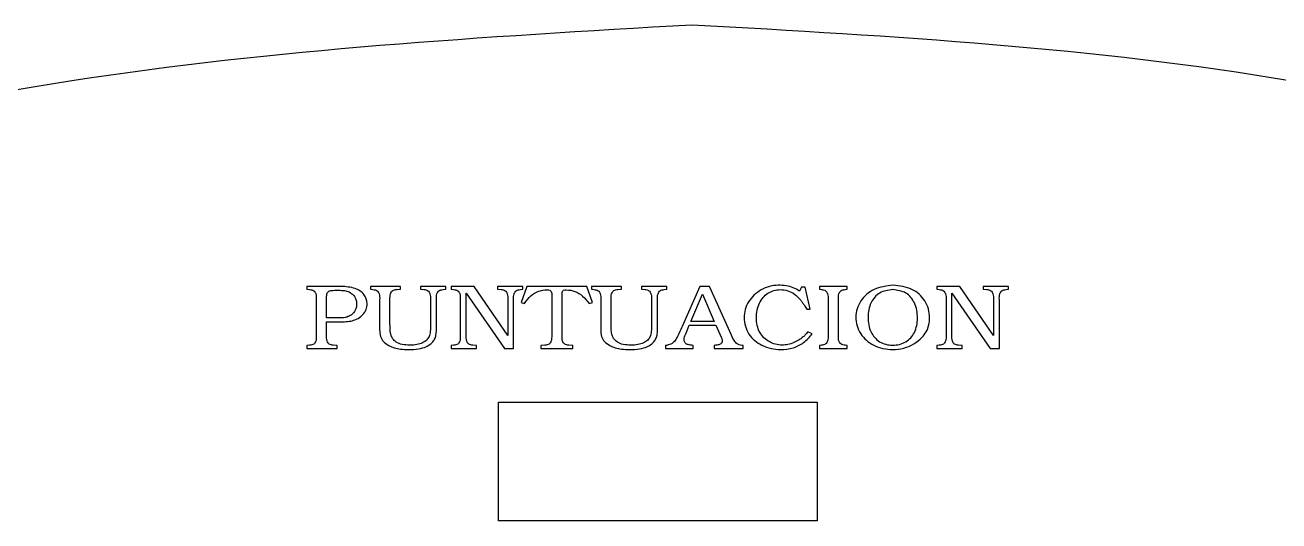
# Model space of a CAD drawing. Extents: x 2 to 748, y 2 to 398.
# Drawn here: x 276.9 to 471.3, y 320.7 to 397.6 of the extents above; entities that cross this region are included whole.
import ezdxf

# ---------------------------------------------------------------- set-up
doc = ezdxf.new("R2010")
doc.units = 0
doc.layers.add('Capa_1', color=7, linetype='CONTINUOUS')

msp = doc.modelspace()

# ---------------------------------------------------------------- linework, layer by layer
at = {"layer": 'Capa_1', "color": 7}
for p, q in [((380.279176, 397.627648), (380.279176, 397.627648)), ((325.931309, 357.061018), (320.611561, 357.061018)), ((320.611561, 357.061018), (320.611561, 356.623573)), ((320.611561, 356.623573), (321.012145, 356.58124)), ((335.114925, 357.061018), (330.436111, 357.061018)), ((330.436111, 357.061018), (330.436111, 356.623573)), ((330.436111, 356.623573), (330.836694, 356.58124)), ((334.522062, 356.58124), (335.114925, 356.623573)), ((335.114925, 356.623573), (335.114925, 357.061018)), ((342.117124, 357.061018), (338.191406, 357.061018)), ((338.191406, 357.061018), (338.191406, 356.623573)), ((338.191406, 356.623573), (338.720176, 356.58124)), ((341.71654, 356.58124), (342.117124, 356.623573)), ((342.117124, 356.623573), (342.117124, 357.061018)), ((346.512261, 357.061018), (342.939057, 357.061018)), ((342.939057, 357.061018), (342.939057, 356.623573)), ((342.939057, 356.623573), (343.33964, 356.58124)), ((345.294487, 356.002684), (351.239145, 347.451351)), ((345.294487, 349.483351), (345.294487, 356.002684)), ((345.294487, 356.002684), (345.294487, 356.002684)), ((351.735869, 349.455129), (346.512261, 357.061018)), ((354.0913, 357.061018), (350.133535, 357.061018)), ((350.133535, 357.061018), (350.133535, 356.623573)), ((350.133535, 356.623573), (350.694352, 356.58124)), ((353.690716, 356.58124), (354.0913, 356.623573)), ((354.703936, 357.061018), (353.790606, 354.577462)), ((354.0913, 356.623573), (354.0913, 357.061018)), ((363.997471, 357.061018), (354.703936, 357.061018)), ((358.549537, 355.960351), (358.549537, 349.483351)), ((360.151871, 349.483351), (360.151871, 355.903907)), ((364.894778, 354.577462), (363.997471, 357.061018)), ((363.997471, 357.061018), (363.997471, 357.061018)), ((369.383588, 357.061018), (364.704774, 357.061018)), ((364.704774, 357.061018), (364.704774, 356.623573)), ((364.704774, 356.623573), (365.105357, 356.58124)), ((368.790725, 356.58124), (369.383588, 356.623573)), ((369.383588, 356.623573), (369.383588, 357.061018)), ((376.385787, 357.061018), (372.460069, 357.061018)), ((372.460069, 357.061018), (372.460069, 356.623573)), ((372.460069, 356.623573), (372.988839, 356.58124)), ((375.985203, 356.58124), (376.385787, 356.623573)), ((376.385787, 356.623573), (376.385787, 357.061018)), ((381.534021, 357.061018), (378.778007, 350.838018)), ((380.123967, 351.62824), (381.902558, 355.861573)), ((383.024191, 357.061018), (381.534021, 357.061018)), ((381.902558, 355.861573), (383.729218, 351.62824)), ((386.421139, 349.497462), (383.024191, 357.061018)), ((383.024191, 357.061018), (383.024191, 357.061018)), ((397.295986, 356.934018), (396.959495, 356.341351)), ((397.824756, 356.934018), (397.295986, 356.934018)), ((398.593876, 353.53324), (397.824756, 356.934018)), ((397.824756, 356.934018), (397.824756, 356.934018)), ((404.366027, 357.061018), (400.039726, 357.061018)), ((400.039726, 357.061018), (400.039726, 356.623573)), ((400.039726, 356.623573), (400.360192, 356.58124)), ((404.04556, 356.58124), (404.366027, 356.623573)), ((404.366027, 356.623573), (404.366027, 357.061018)), ((411.429819, 356.567129), (411.429819, 356.567129)), ((411.461866, 357.244462), (411.461866, 357.244462)), ((421.809449, 357.061018), (418.236244, 357.061018)), ((418.236244, 357.061018), (418.236244, 356.623573)), ((418.236244, 356.623573), (418.636828, 356.58124)), ((420.591675, 356.002684), (426.536333, 347.451351)), ((420.591675, 349.483351), (420.591675, 356.002684)), ((420.591675, 356.002684), (420.591675, 356.002684)), ((427.033057, 349.455129), (421.809449, 357.061018)), ((429.388487, 357.061018), (425.430723, 357.061018)), ((425.430723, 357.061018), (425.430723, 356.623573)), ((425.430723, 356.623573), (425.99154, 356.58124)), ((428.987904, 356.58124), (429.388487, 356.623573)), ((429.388487, 356.623573), (429.388487, 357.061018)), ((322.053662, 355.029018), (322.053662, 349.483351)), ((323.655996, 352.164462), (323.655996, 355.56524)), ((331.878211, 355.029018), (331.878211, 350.301796)), ((333.480545, 351.261351), (333.480545, 355.029018)), ((339.761693, 355.029018), (339.761693, 351.289573)), ((340.675023, 350.330018), (340.675023, 355.029018)), ((340.675023, 355.029018), (340.675023, 355.029018)), ((344.381157, 355.029018), (344.381157, 349.483351)), ((351.735869, 355.029018), (351.735869, 349.455129)), ((352.649199, 347.451351), (352.649199, 355.029018)), ((353.790606, 354.577462), (354.319376, 354.408129)), ((364.333962, 354.408129), (364.894778, 354.577462)), ((366.146874, 355.029018), (366.146874, 350.301796)), ((367.749208, 351.261351), (367.749208, 355.029018)), ((374.030356, 355.029018), (374.030356, 351.289573)), ((374.943686, 350.330018), (374.943686, 355.029018)), ((374.943686, 355.029018), (374.943686, 355.029018)), ((401.401709, 355.029018), (401.401709, 349.483351)), ((403.004043, 349.483351), (403.004043, 355.029018)), ((403.004043, 355.029018), (403.004043, 355.029018)), ((419.678345, 355.029018), (419.678345, 349.483351)), ((427.033057, 355.029018), (427.033057, 349.455129)), ((427.946387, 347.451351), (427.946387, 355.029018)), ((325.658913, 352.164462), (323.655996, 352.164462)), ((323.655996, 352.164462), (323.655996, 352.164462)), ((398.081129, 353.53324), (398.593876, 353.53324)), ((323.655996, 351.557684), (325.915286, 351.557684)), ((323.655996, 349.483351), (323.655996, 351.557684)), ((323.655996, 351.557684), (323.655996, 351.557684)), ((379.37087, 349.807907), (379.883617, 351.021462)), ((379.883617, 351.021462), (384.017638, 351.021462)), ((383.729218, 351.62824), (380.123967, 351.62824)), ((380.123967, 351.62824), (380.123967, 351.62824)), ((384.017638, 351.021462), (384.818805, 349.201129)), ((398.930366, 349.695018), (398.241362, 350.033684)), ((321.012145, 347.931129), (320.611561, 347.888796)), ((320.611561, 347.888796), (320.611561, 347.451351)), ((320.611561, 347.451351), (325.290376, 347.451351)), ((325.290376, 347.888796), (324.697513, 347.931129)), ((325.290376, 347.451351), (325.290376, 347.888796)), ((343.33964, 347.931129), (342.939057, 347.888796)), ((342.939057, 347.888796), (342.939057, 347.451351)), ((342.939057, 347.451351), (346.896821, 347.451351)), ((346.896821, 347.888796), (346.336004, 347.931129)), ((346.896821, 347.451351), (346.896821, 347.888796)), ((351.239145, 347.451351), (352.649199, 347.451351)), ((357.50802, 347.931129), (356.88311, 347.888796)), ((356.88311, 347.888796), (356.88311, 347.451351)), ((356.88311, 347.451351), (361.818298, 347.451351)), ((361.818298, 347.888796), (361.193387, 347.931129)), ((361.818298, 347.451351), (361.818298, 347.888796)), ((376.374506, 347.917018), (376.198249, 347.888796)), ((376.198249, 347.888796), (376.198249, 347.451351)), ((376.198249, 347.451351), (380.492504, 347.451351)), ((380.492504, 347.451351), (380.492504, 347.888796)), ((383.729218, 347.888796), (383.729218, 347.451351)), ((383.729218, 347.451351), (388.231776, 347.451351)), ((388.231776, 347.451351), (388.231776, 347.888796)), ((400.360192, 347.931129), (400.039726, 347.888796)), ((400.039726, 347.888796), (400.039726, 347.451351)), ((400.039726, 347.451351), (404.366027, 347.451351)), ((404.366027, 347.888796), (404.04556, 347.931129)), ((404.366027, 347.451351), (404.366027, 347.888796)), ((418.636828, 347.931129), (418.236244, 347.888796)), ((418.236244, 347.888796), (418.236244, 347.451351)), ((418.236244, 347.451351), (422.194009, 347.451351)), ((422.194009, 347.888796), (421.633192, 347.931129)), ((422.194009, 347.451351), (422.194009, 347.888796)), ((426.536333, 347.451351), (427.946387, 347.451351)), ((350.279434, 339.101262), (399.720633, 339.101262)), ((350.279434, 320.660062), (350.279434, 339.101262)), ((399.720633, 339.101262), (399.720633, 320.660062)), ((399.720633, 320.660062), (350.279434, 320.660062))]:
    msp.add_line(p, q, dxfattribs=at)
for points, knots in [([(380.279176, 397.627648), (348.011614, 395.752986), (288.527622, 392.297119), (212.56418, 374.120992), (170.393696, 357.420693), (153.543466, 350.747687)], [0, 0, 0, 0, 96.826688, 178.496227, 232.846017, 232.846017, 232.846017, 232.846017]), ([(593.814295, 350.747687), (578.109206, 357.404173), (539.224908, 373.884995), (467.77466, 392.705119), (411.435828, 395.874763), (380.279176, 397.627648)], [0, 0, 0, 0, 51.158537, 126.663639, 220.082325, 220.082325, 220.082325, 220.082325]), ([(321.012145, 356.58124), (321.245107, 356.550534), (321.675232, 356.493839), (322.073856, 355.823637), (322.061344, 355.331298), (322.053662, 355.029018)], [0, 0, 0, 0, 0.667705, 1.232806, 2.131571, 2.131571, 2.131571, 2.131571]), ([(323.655996, 355.56524), (323.666651, 355.779773), (323.688176, 356.213178), (324.535474, 356.498686), (325.408851, 356.469494), (326.368873, 356.443377), (327.150289, 356.257789), (327.521349, 355.968062), (327.693877, 355.833351)], [0, 0, 0, 0, 0.587763, 1.187413, 2.346467, 3.302908, 4.05093, 4.700969, 4.700969, 4.700969, 4.700969]), ([(328.559137, 352.093907), (328.817675, 352.275107), (329.329928, 352.634128), (329.81201, 353.452675), (330.041784, 354.564077), (329.568028, 355.97249), (327.936149, 356.937957), (326.655124, 357.016589), (325.931309, 357.061018)], [0, 0, 0, 0, 0.938086, 1.858672, 2.768282, 4.288305, 5.951444, 8.111859, 8.111859, 8.111859, 8.111859]), ([(327.693877, 355.833351), (327.815127, 355.697444), (328.058644, 355.424492), (328.259704, 354.89339), (328.324903, 354.327876), (328.259618, 353.763967), (328.055225, 353.240159), (327.814789, 352.965704), (327.693877, 352.827684)], [0, 0, 0, 0, 0.542455, 1.089456, 1.670017, 2.237606, 2.77831, 3.32529, 3.32529, 3.32529, 3.32529]), ([(330.836694, 356.58124), (331.069656, 356.550534), (331.499782, 356.493839), (331.898405, 355.823637), (331.885893, 355.331298), (331.878211, 355.029018)], [0, 0, 0, 0, 0.667705, 1.232806, 2.131571, 2.131571, 2.131571, 2.131571]), ([(333.480545, 355.029018), (333.476572, 355.331426), (333.470048, 355.827988), (333.863629, 356.506009), (334.294382, 356.555226), (334.522062, 356.58124)], [0, 0, 0, 0, 0.902584, 1.482067, 2.131763, 2.131763, 2.131763, 2.131763]), ([(338.720176, 356.58124), (338.950651, 356.553567), (339.382416, 356.501724), (339.775774, 355.824868), (339.767028, 355.330544), (339.761693, 355.029018)], [0, 0, 0, 0, 0.658247, 1.233142, 2.132249, 2.132249, 2.132249, 2.132249]), ([(340.675023, 355.029018), (340.667341, 355.331298), (340.654829, 355.823637), (341.053453, 356.493839), (341.483578, 356.550534), (341.71654, 356.58124)], [0, 0, 0, 0, 0.898765, 1.463866, 2.131571, 2.131571, 2.131571, 2.131571]), ([(343.33964, 356.58124), (343.572602, 356.550534), (344.002728, 356.493839), (344.401351, 355.823637), (344.388839, 355.331298), (344.381157, 355.029018)], [0, 0, 0, 0, 0.667705, 1.232806, 2.131571, 2.131571, 2.131571, 2.131571]), ([(350.694352, 356.58124), (350.924827, 356.553567), (351.356592, 356.501724), (351.74995, 355.824868), (351.741204, 355.330544), (351.735869, 355.029018)], [0, 0, 0, 0, 0.658247, 1.233142, 2.132249, 2.132249, 2.132249, 2.132249]), ([(352.649199, 355.029018), (352.641517, 355.331298), (352.629005, 355.823637), (353.027629, 356.493839), (353.457754, 356.550534), (353.690716, 356.58124)], [0, 0, 0, 0, 0.898765, 1.463866, 2.131571, 2.131571, 2.131571, 2.131571]), ([(354.319376, 354.408129), (354.627318, 354.83448), (355.200738, 355.62839), (356.466767, 356.398679), (357.519544, 356.531199), (358.226286, 356.526747), (358.538102, 356.300059), (358.545502, 356.080208), (358.549537, 355.960351)], [0, 0, 0, 0, 1.566997, 2.917912, 4.295045, 4.716095, 5.000417, 5.341213, 5.341213, 5.341213, 5.341213]), ([(360.151871, 355.903907), (360.148733, 356.038128), (360.143354, 356.268244), (360.431031, 356.535451), (361.142435, 356.522863), (362.179294, 356.371659), (363.441047, 355.602213), (364.026173, 354.81973), (364.333962, 354.408129)], [0, 0, 0, 0, 0.384126, 0.658569, 1.067123, 2.429897, 3.811864, 5.34556, 5.34556, 5.34556, 5.34556]), ([(365.105357, 356.58124), (365.338319, 356.550534), (365.768445, 356.493839), (366.167068, 355.823637), (366.154556, 355.331298), (366.146874, 355.029018)], [0, 0, 0, 0, 0.667705, 1.232806, 2.131571, 2.131571, 2.131571, 2.131571]), ([(367.749208, 355.029018), (367.745235, 355.331426), (367.738711, 355.827988), (368.132292, 356.506009), (368.563045, 356.555226), (368.790725, 356.58124)], [0, 0, 0, 0, 0.902584, 1.482067, 2.131763, 2.131763, 2.131763, 2.131763]), ([(372.988839, 356.58124), (373.219314, 356.553567), (373.651079, 356.501724), (374.044437, 355.824868), (374.035691, 355.330544), (374.030356, 355.029018)], [0, 0, 0, 0, 0.658247, 1.233142, 2.132249, 2.132249, 2.132249, 2.132249]), ([(374.943686, 355.029018), (374.936004, 355.331298), (374.923492, 355.823637), (375.322116, 356.493839), (375.752241, 356.550534), (375.985203, 356.58124)], [0, 0, 0, 0, 0.898765, 1.463866, 2.131571, 2.131571, 2.131571, 2.131571]), ([(396.959495, 356.341351), (396.643417, 356.529915), (396.007283, 356.909417), (394.871579, 357.19163), (393.630762, 357.293495), (392.292728, 357.095645), (390.989876, 356.571593), (390.256381, 355.983449), (389.893204, 355.69224)], [0, 0, 0, 0, 1.098619, 2.211066, 3.472629, 4.815679, 6.233641, 7.624264, 7.624264, 7.624264, 7.624264]), ([(391.447467, 349.08824), (391.216221, 349.360127), (390.737482, 349.923003), (390.364384, 351.026891), (390.195646, 352.571663), (390.558655, 354.44609), (391.935328, 356.159787), (393.703226, 356.684462), (395.152279, 356.429351), (396.255749, 355.900435), (396.809547, 355.31096), (397.087682, 355.014907)], [0, 0, 0, 0, 1.062622, 2.199904, 3.424162, 5.713104, 7.729459, 9.709316, 10.894222, 12.09332, 13.303167, 13.303167, 13.303167, 13.303167]), ([(400.360192, 356.58124), (400.598671, 356.548427), (401.030053, 356.489071), (401.430905, 355.821016), (401.412869, 355.331759), (401.401709, 355.029018)], [0, 0, 0, 0, 0.684048, 1.237368, 2.135488, 2.135488, 2.135488, 2.135488]), ([(403.004043, 355.029018), (402.992883, 355.331759), (402.974847, 355.821016), (403.3757, 356.489071), (403.807081, 356.548427), (404.04556, 356.58124)], [0, 0, 0, 0, 0.89812, 1.45144, 2.135488, 2.135488, 2.135488, 2.135488]), ([(411.461866, 357.244462), (410.451286, 357.119654), (408.52611, 356.881893), (406.270584, 354.971242), (405.415843, 352.28082), (406.237443, 349.562997), (408.463884, 347.674674), (410.987183, 347.137353), (413.120601, 347.423383), (414.719353, 348.030281), (415.546218, 348.761031), (415.9484, 349.116462)], [0, 0, 0, 0, 3.002522, 5.719864, 8.351404, 11.030613, 13.731927, 16.725077, 18.467842, 20.156555, 21.755793, 21.755793, 21.755793, 21.755793]), ([(411.429819, 356.567129), (412.147854, 356.470752), (413.555517, 356.281811), (415.020434, 354.433449), (415.369088, 352.188234), (415.002323, 349.931017), (413.510137, 348.25492), (411.411343, 347.783148), (409.294863, 348.266588), (407.817282, 350.011145), (407.455842, 352.271627), (407.828102, 354.511331), (409.317148, 356.284618), (410.714304, 356.471449), (411.429819, 356.567129)], [0, 0, 0, 0, 2.099997, 4.116913, 6.522215, 8.788333, 10.756816, 12.848495, 14.95076, 16.951083, 19.295227, 21.611789, 23.61141, 25.710406, 25.710406, 25.710406, 25.710406]), ([(415.9484, 349.116462), (416.185031, 349.411551), (416.655704, 349.9985), (417.047403, 351.080952), (417.239253, 352.733165), (416.631969, 354.949988), (414.392686, 356.912038), (412.475912, 357.129446), (411.461866, 357.244462)], [0, 0, 0, 0, 1.128303, 2.244267, 3.39549, 6.093492, 8.76693, 11.770041, 11.770041, 11.770041, 11.770041]), ([(418.636828, 356.58124), (418.86979, 356.550534), (419.299915, 356.493839), (419.698539, 355.823637), (419.686027, 355.331298), (419.678345, 355.029018)], [0, 0, 0, 0, 0.667705, 1.232806, 2.131571, 2.131571, 2.131571, 2.131571]), ([(425.99154, 356.58124), (426.222014, 356.553567), (426.65378, 356.501724), (427.047137, 355.824868), (427.038391, 355.330544), (427.033057, 355.029018)], [0, 0, 0, 0, 0.658247, 1.233142, 2.132249, 2.132249, 2.132249, 2.132249]), ([(427.946387, 355.029018), (427.938705, 355.331298), (427.926193, 355.823637), (428.324816, 356.493839), (428.754942, 356.550534), (428.987904, 356.58124)], [0, 0, 0, 0, 0.898765, 1.463866, 2.131571, 2.131571, 2.131571, 2.131571]), ([(389.893204, 355.69224), (389.596963, 355.368022), (389.010091, 354.725726), (388.504929, 353.502715), (388.262827, 351.764259), (388.911899, 349.512263), (391.135216, 347.65359), (393.701188, 347.138926), (395.94902, 347.426656), (397.700986, 348.259774), (398.51479, 349.209852), (398.930366, 349.695018)], [0, 0, 0, 0, 1.309117, 2.593439, 3.894369, 6.536968, 9.198136, 12.17566, 14.116548, 15.936022, 17.834757, 17.834757, 17.834757, 17.834757]), ([(397.087682, 355.014907), (397.183157, 354.887789), (397.386953, 354.616449), (397.712824, 354.11845), (397.944998, 353.749542), (398.081129, 353.53324)], [0, 0, 0, 0, 0.476821, 1.017804, 1.784592, 1.784592, 1.784592, 1.784592]), ([(327.693877, 352.827684), (327.525522, 352.68634), (327.178616, 352.395091), (326.45646, 352.188998), (325.942282, 352.17318), (325.658913, 352.164462)], [0, 0, 0, 0, 0.653229, 1.346023, 2.196586, 2.196586, 2.196586, 2.196586]), ([(325.915286, 351.557684), (326.254574, 351.570266), (326.89948, 351.59418), (327.798951, 351.759814), (328.319395, 351.988543), (328.559137, 352.093907)], [0, 0, 0, 0, 1.018589, 1.936096, 2.71972, 2.71972, 2.71972, 2.71972]), ([(331.878211, 350.301796), (331.89301, 349.955166), (331.92053, 349.310548), (332.440583, 348.423137), (332.991561, 348.084997), (333.288265, 347.902907)], [0, 0, 0, 0, 1.02896, 1.91353, 2.94571, 2.94571, 2.94571, 2.94571]), ([(333.865105, 348.989462), (333.779948, 349.154527), (333.584246, 349.53387), (333.492529, 350.31793), (333.48502, 350.909038), (333.480545, 351.261351)], [0, 0, 0, 0, 0.553438, 1.27188, 2.331857, 2.331857, 2.331857, 2.331857]), ([(339.761693, 351.289573), (339.757191, 350.880555), (339.74975, 350.20458), (339.607084, 349.293333), (339.303849, 348.907334), (339.168829, 348.735462)], [0, 0, 0, 0, 1.233925, 2.039277, 2.685697, 2.685697, 2.685697, 2.685697]), ([(340.002043, 348.340351), (340.143989, 348.505767), (340.434234, 348.844001), (340.650025, 349.549356), (340.666138, 350.052558), (340.675023, 350.330018)], [0, 0, 0, 0, 0.648053, 1.325111, 2.157286, 2.157286, 2.157286, 2.157286]), ([(366.146874, 350.301796), (366.161673, 349.955166), (366.189193, 349.310548), (366.709247, 348.423137), (367.260224, 348.084997), (367.556928, 347.902907)], [0, 0, 0, 0, 1.02896, 1.91353, 2.94571, 2.94571, 2.94571, 2.94571]), ([(368.133768, 348.989462), (368.048611, 349.154527), (367.852909, 349.53387), (367.761192, 350.31793), (367.753683, 350.909038), (367.749208, 351.261351)], [0, 0, 0, 0, 0.553438, 1.27188, 2.331857, 2.331857, 2.331857, 2.331857]), ([(374.030356, 351.289573), (374.025854, 350.880555), (374.018413, 350.20458), (373.875747, 349.293333), (373.572512, 348.907334), (373.437493, 348.735462)], [0, 0, 0, 0, 1.233925, 2.039277, 2.685697, 2.685697, 2.685697, 2.685697]), ([(374.270706, 348.340351), (374.412652, 348.505767), (374.702897, 348.844001), (374.918688, 349.549356), (374.934801, 350.052558), (374.943686, 350.330018)], [0, 0, 0, 0, 0.648053, 1.325111, 2.157286, 2.157286, 2.157286, 2.157286]), ([(378.778007, 350.838018), (378.517061, 350.239819), (378.115162, 349.318493), (377.350307, 348.139351), (376.681899, 347.987056), (376.374506, 347.917018)], [0, 0, 0, 0, 1.985688, 3.058291, 3.971579, 3.971579, 3.971579, 3.971579]), ([(398.241362, 350.033684), (398.102226, 349.856932), (397.845441, 349.530727), (397.407186, 349.103004), (397.088503, 348.886973), (396.927449, 348.777796)], [0, 0, 0, 0, 0.67456, 1.244936, 1.82771, 1.82771, 1.82771, 1.82771]), ([(322.053662, 349.483351), (322.061344, 349.181071), (322.073856, 348.688731), (321.675232, 348.01853), (321.245107, 347.961835), (321.012145, 347.931129)], [0, 0, 0, 0, 0.898765, 1.463866, 2.131571, 2.131571, 2.131571, 2.131571]), ([(324.697513, 347.931129), (324.469833, 347.957143), (324.03908, 348.00636), (323.645499, 348.684381), (323.652023, 349.180943), (323.655996, 349.483351)], [0, 0, 0, 0, 0.649696, 1.229179, 2.131763, 2.131763, 2.131763, 2.131763]), ([(333.288265, 347.902907), (333.56576, 347.768558), (334.146215, 347.487533), (335.181763, 347.299359), (336.451928, 347.24576), (337.799436, 347.318705), (339.105222, 347.627957), (339.718635, 348.115225), (340.002043, 348.340351)], [0, 0, 0, 0, 0.92121, 1.926951, 3.126864, 4.730728, 5.981885, 7.056377, 7.056377, 7.056377, 7.056377]), ([(339.168829, 348.735462), (338.964819, 348.577631), (338.515154, 348.22975), (337.594165, 347.999263), (336.524037, 347.912883), (335.438858, 348.010108), (334.450727, 348.321622), (334.048782, 348.779998), (333.865105, 348.989462)], [0, 0, 0, 0, 0.766766, 1.69005, 2.787652, 3.983, 4.960244, 5.782613, 5.782613, 5.782613, 5.782613]), ([(344.381157, 349.483351), (344.388839, 349.181071), (344.401351, 348.688731), (344.002728, 348.01853), (343.572602, 347.961835), (343.33964, 347.931129)], [0, 0, 0, 0, 0.898765, 1.463866, 2.131571, 2.131571, 2.131571, 2.131571]), ([(346.336004, 347.931129), (346.105529, 347.958802), (345.673764, 348.010645), (345.280407, 348.6875), (345.289152, 349.181825), (345.294487, 349.483351)], [0, 0, 0, 0, 0.658247, 1.233142, 2.132249, 2.132249, 2.132249, 2.132249]), ([(358.549537, 349.483351), (358.55351, 349.180943), (358.560034, 348.684381), (358.166452, 348.00636), (357.735699, 347.957143), (357.50802, 347.931129)], [0, 0, 0, 0, 0.902584, 1.482067, 2.131763, 2.131763, 2.131763, 2.131763]), ([(361.193387, 347.931129), (360.965708, 347.957143), (360.534955, 348.00636), (360.141374, 348.684381), (360.147897, 349.180943), (360.151871, 349.483351)], [0, 0, 0, 0, 0.649696, 1.229179, 2.131763, 2.131763, 2.131763, 2.131763]), ([(367.556928, 347.902907), (367.834423, 347.768558), (368.414878, 347.487533), (369.450427, 347.299359), (370.720591, 347.24576), (372.068099, 347.318705), (373.373885, 347.627957), (373.987298, 348.115225), (374.270706, 348.340351)], [0, 0, 0, 0, 0.92121, 1.926951, 3.126864, 4.730728, 5.981885, 7.056377, 7.056377, 7.056377, 7.056377]), ([(373.437493, 348.735462), (373.233482, 348.577631), (372.783817, 348.22975), (371.862828, 347.999263), (370.7927, 347.912883), (369.707521, 348.010108), (368.71939, 348.321622), (368.317445, 348.779998), (368.133768, 348.989462)], [0, 0, 0, 0, 0.766766, 1.69005, 2.787652, 3.983, 4.960244, 5.782613, 5.782613, 5.782613, 5.782613]), ([(379.46701, 348.114573), (379.392449, 348.168354), (379.245809, 348.274126), (379.103852, 348.505329), (379.048931, 348.769066), (379.105768, 349.066861), (379.207613, 349.416028), (379.313199, 349.669475), (379.37087, 349.807907)], [0, 0, 0, 0, 0.273598, 0.538087, 0.792948, 1.062974, 1.43624, 1.885502, 1.885502, 1.885502, 1.885502]), ([(380.492504, 347.888796), (380.331547, 347.910089), (380.060373, 347.945963), (379.711645, 348.006797), (379.538229, 348.083197), (379.46701, 348.114573)], [0, 0, 0, 0, 0.487828, 0.821879, 1.054668, 1.054668, 1.054668, 1.054668]), ([(384.658572, 348.100462), (384.599355, 348.070125), (384.451353, 347.994301), (384.132094, 347.943316), (383.881607, 347.909418), (383.729218, 347.888796)], [0, 0, 0, 0, 0.198629, 0.496444, 0.95908, 0.95908, 0.95908, 0.95908]), ([(384.818805, 349.201129), (384.849351, 349.12183), (384.906641, 348.973101), (384.967659, 348.771355), (385.008186, 348.581881), (384.964325, 348.395197), (384.84318, 348.219525), (384.72197, 348.141351), (384.658572, 348.100462)], [0, 0, 0, 0, 0.254687, 0.477676, 0.633761, 0.828868, 1.033536, 1.257981, 1.257981, 1.257981, 1.257981]), ([(388.231776, 347.888796), (387.950605, 347.920843), (387.436969, 347.979385), (386.779151, 348.608559), (386.557385, 349.159179), (386.421139, 349.497462)], [0, 0, 0, 0, 0.825852, 1.508643, 2.596425, 2.596425, 2.596425, 2.596425]), ([(396.927449, 348.777796), (396.651653, 348.619712), (396.097114, 348.301855), (395.19692, 348.029261), (394.235768, 347.897686), (393.239509, 348.059118), (392.255057, 348.434793), (391.711965, 348.874227), (391.447467, 349.08824)], [0, 0, 0, 0, 0.95089, 1.911939, 2.802754, 3.836799, 4.90603, 5.921158, 5.921158, 5.921158, 5.921158]), ([(401.401709, 349.483351), (401.412869, 349.180609), (401.430905, 348.691353), (401.030053, 348.023298), (400.598671, 347.963942), (400.360192, 347.931129)], [0, 0, 0, 0, 0.89812, 1.45144, 2.135488, 2.135488, 2.135488, 2.135488]), ([(404.04556, 347.931129), (403.807081, 347.963942), (403.3757, 348.023298), (402.974847, 348.691353), (402.992883, 349.180609), (403.004043, 349.483351)], [0, 0, 0, 0, 0.684048, 1.237368, 2.135488, 2.135488, 2.135488, 2.135488]), ([(419.678345, 349.483351), (419.686027, 349.181071), (419.698539, 348.688731), (419.299915, 348.01853), (418.86979, 347.961835), (418.636828, 347.931129)], [0, 0, 0, 0, 0.898765, 1.463866, 2.131571, 2.131571, 2.131571, 2.131571]), ([(421.633192, 347.931129), (421.402717, 347.958802), (420.970952, 348.010645), (420.577594, 348.6875), (420.58634, 349.181825), (420.591675, 349.483351)], [0, 0, 0, 0, 0.658247, 1.233142, 2.132249, 2.132249, 2.132249, 2.132249])]:
    msp.add_open_spline(points, degree=3, knots=knots, dxfattribs=at)

doc.saveas('drawing.dxf')
